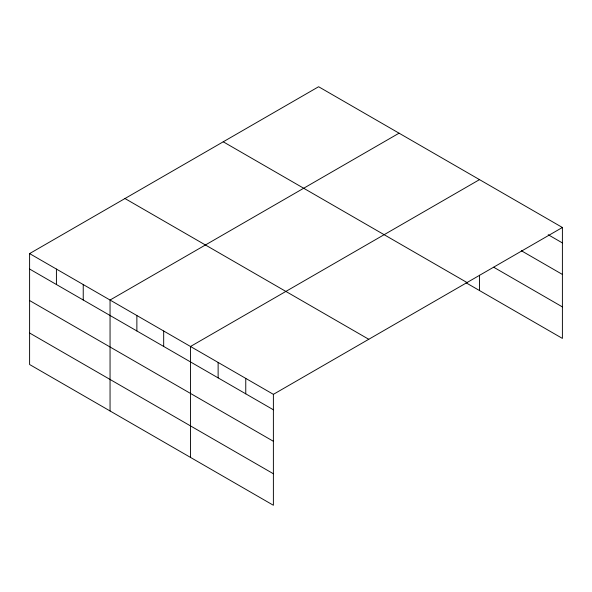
<?xml version="1.0" encoding="UTF-8"?>
<svg xmlns="http://www.w3.org/2000/svg" width="592" height="592" viewBox="0 0 592 592"><rect width="100%" height="100%" fill="white"/><g stroke="black" fill="none" stroke-linecap="round" stroke-linejoin="round"><path stroke-width="0.89" d="M466.104 282.813L562.4 338.409L562.4 227.483L318.614 86.735L29.6 253.591L29.6 364.517L273.386 505.265L273.386 394.346L29.6 253.591M399.06 133.185L110.053 300.04L110.053 410.966M479.513 179.628L190.498 346.49L190.498 457.409M273.386 394.346L562.4 227.483M548.192 234.721L562.4 242.927M521.352 250.734L562.4 274.436M493.721 267.244L562.4 306.9M223.236 141.799L467.029 282.547M124.971 198.527L368.764 339.283M29.6 269.034L273.386 409.782M29.6 300.544L273.386 441.292M29.6 333.007L273.386 473.755M479.513 275.25L479.513 290.554M245.761 378.392L245.761 393.835M218.13 362.437L218.13 377.881M163.681 331.009L163.681 346.446M136.87 315.521L136.87 330.965M83.235 284.56L83.235 300.003M56.418 269.079L56.418 284.515"/></g></svg>
